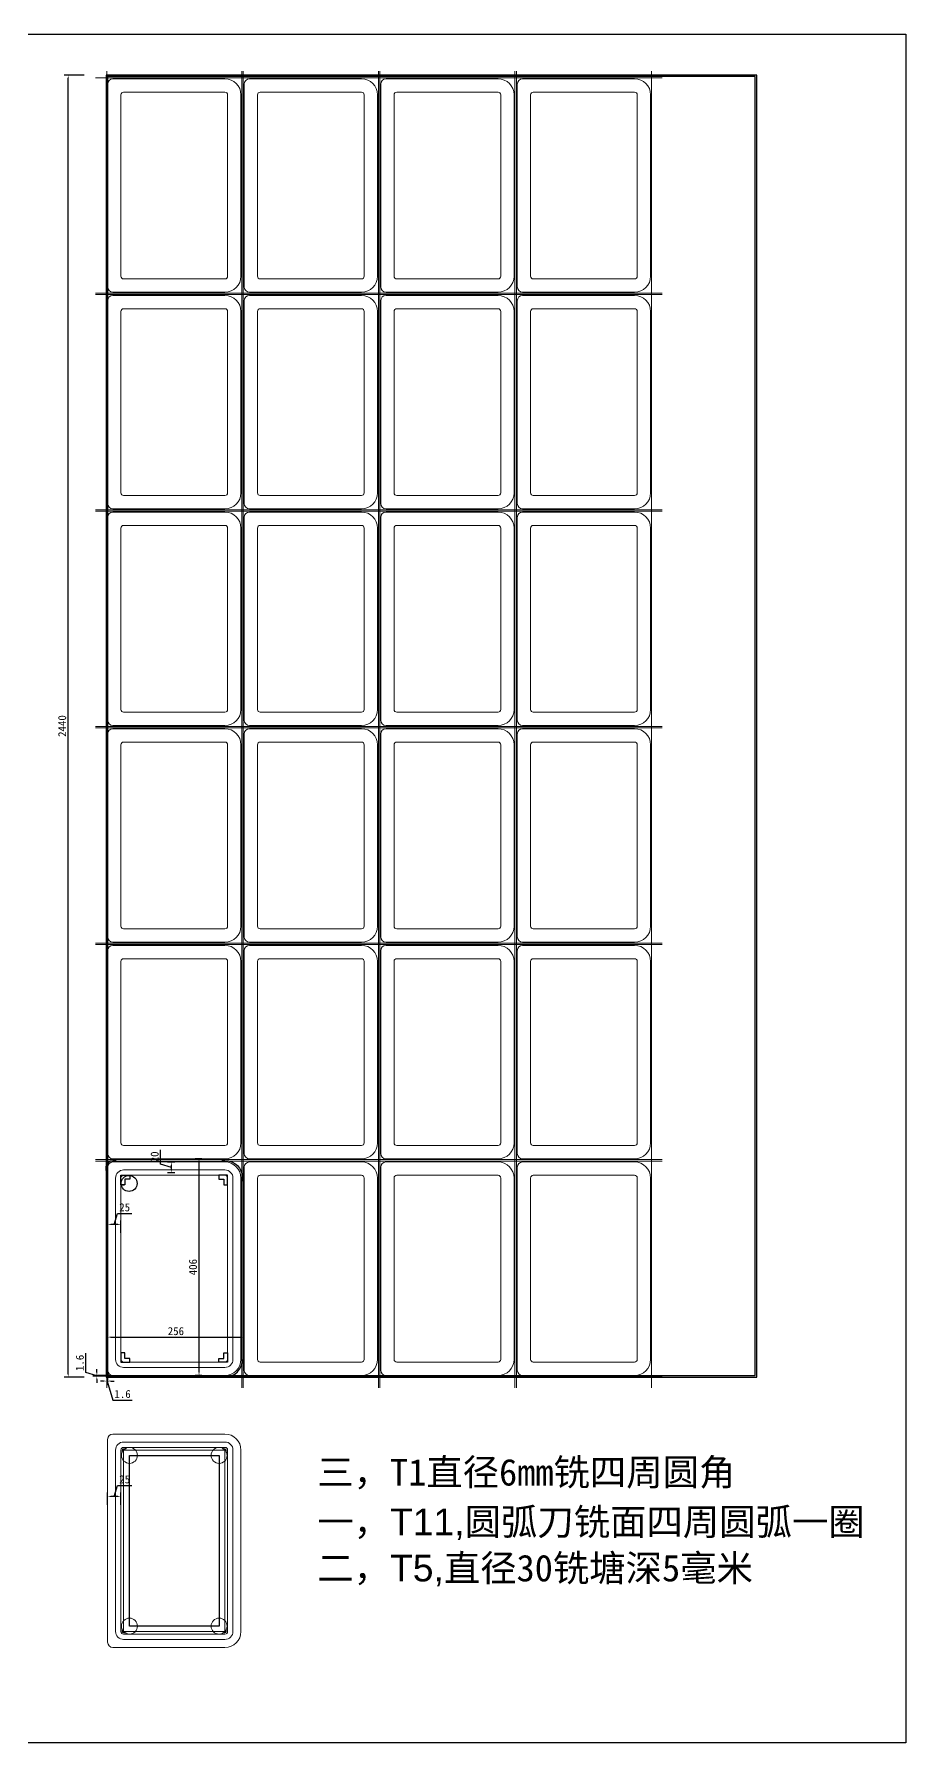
# Model space of a CAD drawing. Header units: millimetres. Extents: x 8271 to 20683, y -3281 to -79.
# Drawn here: x 19049 to 20683, y -3281 to -79 of the extents above; entities that cross this region are included whole.
import ezdxf

# ---------------------------------------------------------------- set-up
doc = ezdxf.new("R2010")
doc.units = ezdxf.units.MM
doc.layers.add('0-文字', color=2, linetype='Continuous')
doc.layers.add('0-标注', color=7, linetype='Continuous')
doc.layers.add('底板框实线', color=7, linetype='Continuous', lineweight=20)
doc.layers.add('木榫实线', color=4, linetype='Continuous', lineweight=15)
doc.styles.add('ROMANS', font='NSimSun.ttf')
doc.styles.get("Standard").update_dxf_attribs({"font": 'arial.ttf'})
doc.dimstyles.new('DIM 6', dxfattribs={"dimscale": 6, "dimtxt": 2.5, "dimasz": 1, "dimexe": 1.25, "dimexo": 0.625, "dimtad": 1, "dimdsep": 46, "dimtxsty": 'ROMANS', "dimcen": 0, "dimclrt": 7, "dimadec": 0, "dimazin": 0, "dimtfac": 1, "dimtofl": 0, "dimtmove": 1, "dimatfit": 3, "dimfxl": 5, "dimfxlon": 1, "dimarcsym": 0})

# ---------------------------------------------------------------- blocks, each defined once
blk = doc.blocks.new('*D42')
at = {"layer": '0-标注', "color": 0, "lineweight": -2, "transparency": 16777216}
for p, q in [((19363.2, -2186.3), (19350.5, -2186.3)), ((19358, -2586.3), (19358, -2192.3)), ((19363.2, -2592.3), (19350.5, -2592.3))]:
    blk.add_line(p, q, dxfattribs=at)
at = {"layer": '0-标注', "color": 0, "transparency": 16777216}
for points in [[(19357, -2192.3), (19359, -2192.3), (19358, -2186.3)], [(19357, -2586.3), (19359, -2586.3), (19358, -2592.3)]]:
    blk.add_solid(points, dxfattribs=at)
at = {"layer": 'Defpoints', "color": 0, "transparency": 16777216}
for p in [(19358, -2186.3), (19366.9, -2186.3), (19366.9, -2592.3)]:
    blk.add_point(p, dxfattribs=at)
at = {"layer": '0-标注', "color": 7, "transparency": 16777216, "insert": (19346.7, -2389.3), "char_height": 15, "attachment_point": 5, "rotation": 90, "style": 'ROMANS'}
blk.add_mtext('406', dxfattribs=at)
blk = doc.blocks.new('*D41')
at = {"layer": '0-标注', "color": 0, "lineweight": -2, "transparency": 16777216}
for p, q in [((19186.6, -2543.7), (19186.6, -2513)), ((19192.6, -2520.5), (19436.6, -2520.5)), ((19442.6, -2543.7), (19442.6, -2513))]:
    blk.add_line(p, q, dxfattribs=at)
at = {"layer": '0-标注', "color": 0, "transparency": 16777216}
for points in [[(19192.6, -2519.5), (19192.6, -2521.5), (19186.6, -2520.5)], [(19436.6, -2519.5), (19436.6, -2521.5), (19442.6, -2520.5)]]:
    blk.add_solid(points, dxfattribs=at)
at = {"layer": 'Defpoints', "color": 0, "transparency": 16777216}
for p in [(19442.6, -2520.5), (19186.6, -2547.4), (19442.6, -2547.4)]:
    blk.add_point(p, dxfattribs=at)
at = {"layer": '0-标注', "color": 7, "transparency": 16777216, "insert": (19314.6, -2509.3), "char_height": 15, "attachment_point": 5, "style": 'ROMANS'}
blk.add_mtext('256', dxfattribs=at)
blk = doc.blocks.new('*D40')
at = {"layer": '0-标注', "color": 0, "lineweight": -2, "transparency": 16777216}
for p, q in [((19145.7, -2586.9), (19145.7, -2550.7)), ((19166.4, -2593.1), (19145.7, -2586.9)), ((19182.9, -2592.3), (19158.9, -2592.3)), ((19166.4, -2586.3), (19166.4, -2580.3)), ((19166.4, -2592.3), (19166.4, -2593.9)), ((19179.3, -2593.9), (19158.9, -2593.9)), ((19166.4, -2599.9), (19166.4, -2605.9))]:
    blk.add_line(p, q, dxfattribs=at)
at = {"layer": '0-标注', "color": 0, "transparency": 16777216}
for points in [[(19165.4, -2586.3), (19167.4, -2586.3), (19166.4, -2592.3)], [(19165.4, -2599.9), (19167.4, -2599.9), (19166.4, -2593.9)]]:
    blk.add_solid(points, dxfattribs=at)
at = {"layer": 'Defpoints', "color": 0, "transparency": 16777216}
for p in [(19186.6, -2592.3), (19166.4, -2593.9), (19183, -2593.9)]:
    blk.add_point(p, dxfattribs=at)
at = {"layer": '0-标注', "color": 7, "transparency": 16777216, "insert": (19134.5, -2568.8), "char_height": 15, "attachment_point": 5, "rotation": 90, "style": 'ROMANS'}
blk.add_mtext('1.6', dxfattribs=at)
blk = doc.blocks.new('*D39')
at = {"layer": '0-标注', "color": 0, "lineweight": -2, "transparency": 16777216}
for p, q in [((19179, -2602.8), (19173, -2602.8)), ((19185, -2596), (19185, -2610.3)), ((19186.6, -2602.8), (19185, -2602.8)), ((19185.8, -2602.8), (19196.5, -2638.4)), ((19186.6, -2596), (19186.6, -2610.3)), ((19192.6, -2602.8), (19198.6, -2602.8)), ((19196.5, -2638.4), (19232.7, -2638.4))]:
    blk.add_line(p, q, dxfattribs=at)
at = {"layer": '0-标注', "color": 0, "transparency": 16777216}
for points in [[(19179, -2601.8), (19179, -2603.8), (19185, -2602.8)], [(19192.6, -2601.8), (19192.6, -2603.8), (19186.6, -2602.8)]]:
    blk.add_solid(points, dxfattribs=at)
at = {"layer": 'Defpoints', "color": 0, "transparency": 16777216}
for p in [(19185, -2592.3), (19186.6, -2592.3), (19185, -2602.8)]:
    blk.add_point(p, dxfattribs=at)
at = {"layer": '0-标注', "color": 7, "transparency": 16777216, "insert": (19214.6, -2627.2), "char_height": 15, "attachment_point": 5, "style": 'ROMANS'}
blk.add_mtext('1.6', dxfattribs=at)
blk = doc.blocks.new('*D38')
at = {"layer": '0-标注', "color": 0, "lineweight": -2, "transparency": 16777216}
for p, q in [((19142.7, -155.3), (19105.2, -155.3)), ((19112.7, -2589.3), (19112.7, -161.3)), ((19142.7, -2595.3), (19105.2, -2595.3))]:
    blk.add_line(p, q, dxfattribs=at)
at = {"layer": '0-标注', "color": 0, "transparency": 16777216}
for points in [[(19111.7, -161.3), (19113.7, -161.3), (19112.7, -155.3)], [(19111.7, -2589.3), (19113.7, -2589.3), (19112.7, -2595.3)]]:
    blk.add_solid(points, dxfattribs=at)
at = {"layer": 'Defpoints', "color": 0, "transparency": 16777216}
for p in [(19112.7, -155.3), (19183.6, -155.3), (19183.6, -2595.3)]:
    blk.add_point(p, dxfattribs=at)
at = {"layer": '0-标注', "color": 7, "transparency": 16777216, "insert": (19101.5, -1375.3), "char_height": 15, "attachment_point": 5, "rotation": 90, "style": 'ROMANS'}
blk.add_mtext('2440', dxfattribs=at)
blk = doc.blocks.new('*D37')
at = {"layer": '0-标注', "color": 0, "lineweight": -2, "transparency": 16777216}
for p, q in [((19186.6, -2834.9), (19186.6, -2811.5)), ((19199.1, -2819), (19205.3, -2798.4)), ((19205.3, -2798.4), (19231.8, -2798.4)), ((19211.6, -2834.9), (19211.6, -2811.5)), ((19205.6, -2819), (19192.6, -2819))]:
    blk.add_line(p, q, dxfattribs=at)
at = {"layer": '0-标注', "color": 0, "transparency": 16777216}
for points in [[(19192.6, -2818), (19192.6, -2820), (19186.6, -2819)], [(19205.6, -2818), (19205.6, -2820), (19211.6, -2819)]]:
    blk.add_solid(points, dxfattribs=at)
at = {"layer": 'Defpoints', "color": 0, "transparency": 16777216}
for p in [(19186.6, -2819), (19186.6, -2838.6), (19211.6, -2838.6)]:
    blk.add_point(p, dxfattribs=at)
at = {"layer": '0-标注', "color": 7, "transparency": 16777216, "insert": (19218.6, -2787.1), "char_height": 15, "attachment_point": 5, "style": 'ROMANS'}
blk.add_mtext('25', dxfattribs=at)
blk = doc.blocks.new('*D36')
at = {"layer": '0-标注', "color": 0, "lineweight": -2, "transparency": 16777216}
for p, q in [((19186.6, -2325.1), (19186.6, -2301.7)), ((19199.1, -2309.2), (19205.3, -2288.6)), ((19205.3, -2288.6), (19231.8, -2288.6)), ((19211.6, -2325.1), (19211.6, -2301.7)), ((19205.6, -2309.2), (19192.6, -2309.2))]:
    blk.add_line(p, q, dxfattribs=at)
at = {"layer": '0-标注', "color": 0, "transparency": 16777216}
for points in [[(19192.6, -2308.2), (19192.6, -2310.2), (19186.6, -2309.2)], [(19205.6, -2308.2), (19205.6, -2310.2), (19211.6, -2309.2)]]:
    blk.add_solid(points, dxfattribs=at)
at = {"layer": 'Defpoints', "color": 0, "transparency": 16777216}
for p in [(19186.6, -2309.2), (19186.6, -2328.8), (19211.6, -2328.8)]:
    blk.add_point(p, dxfattribs=at)
at = {"layer": '0-标注', "color": 7, "transparency": 16777216, "insert": (19218.6, -2277.3), "char_height": 15, "attachment_point": 5, "style": 'ROMANS'}
blk.add_mtext('25', dxfattribs=at)
blk = doc.blocks.new('*D35')
at = {"layer": '0-标注', "color": 0, "lineweight": -2, "transparency": 16777216}
for p, q in [((19286, -2196.1), (19286, -2169.3)), ((19306.6, -2202.3), (19286, -2196.1)), ((19312.7, -2192.3), (19299.1, -2192.3)), ((19306.6, -2206.3), (19306.6, -2198.3)), ((19312.7, -2212.3), (19299.1, -2212.3))]:
    blk.add_line(p, q, dxfattribs=at)
at = {"layer": '0-标注', "color": 0, "transparency": 16777216}
for points in [[(19305.6, -2198.3), (19307.6, -2198.3), (19306.6, -2192.3)], [(19305.6, -2206.3), (19307.6, -2206.3), (19306.6, -2212.3)]]:
    blk.add_solid(points, dxfattribs=at)
at = {"layer": 'Defpoints', "color": 0, "transparency": 16777216}
for p in [(19306.6, -2192.3), (19316.5, -2192.3), (19316.5, -2212.3)]:
    blk.add_point(p, dxfattribs=at)
at = {"layer": '0-标注', "color": 7, "transparency": 16777216, "insert": (19274.8, -2182.7), "char_height": 15, "attachment_point": 5, "rotation": 90, "style": 'ROMANS'}
blk.add_mtext('20', dxfattribs=at)

msp = doc.modelspace()

# ---------------------------------------------------------------- linework, layer by layer
at = {"layer": '0-标注', "color": 4}
for p, q in [((19211.612, -2234.822), (19217.612, -2234.822)), ((19218.612, -2224.267), (19218.612, -2234.822)), ((19228.377, -2224.267), (19218.612, -2224.267)), ((19228.377, -2217.267), (19228.377, -2223.267)), ((19394.846, -2224.267), (19404.612, -2224.267)), ((19404.612, -2224.267), (19404.612, -2234.822)), ((19439.612, -2222.267), (19439.612, -2228.267)), ((19218.612, -2560.267), (19218.612, -2549.713)), ((19228.377, -2560.267), (19218.612, -2560.267)), ((19228.377, -2567.267), (19228.377, -2561.267)), ((19394.846, -2560.267), (19404.612, -2560.267)), ((19404.612, -2560.267), (19404.612, -2549.713))]:
    msp.add_line(p, q, dxfattribs=at)
msp.add_lwpolyline([(17414.627, -78.657), (20683.13, -78.657), (20683.13, -3280.79), (17414.627, -3280.79)], close=True, dxfattribs=at)
at = {"layer": '0-标注'}
for points in [[(19183.612, -2595.267), (20403.612, -2595.267), (20403.612, -155.267), (19183.612, -155.267)], [(19186.612, -2592.267), (20400.612, -2592.267), (20400.612, -158.267), (19186.612, -158.267)], [(19227.585, -2742.031), (19395.638, -2742.031), (19395.638, -3062.114), (19227.585, -3062.114)]]:
    msp.add_lwpolyline(points, close=True, dxfattribs=at)
at = {"layer": '0-标注', "color": 3}
for points in [[(19183.612, -2208.267), (19183.612, -2202.267, -0.41421356), (19196.612, -2189.267), (19202.612, -2189.267)], [(19400.612, -2189.267), (19406.612, -2189.267, -0.41421356), (19439.612, -2222.267)], [(19183.612, -2576.267), (19183.612, -2582.267, 0.41421356), (19196.612, -2595.267), (19202.612, -2595.267)], [(19400.612, -2595.267), (19406.612, -2595.267, 0.41421356), (19439.612, -2562.267)]]:
    msp.add_lwpolyline(points, format="xyb", dxfattribs=at)
at = {"layer": '0-标注', "color": 4}
for points in [[(19218.612, -2234.822), (19211.612, -2234.822), (19211.612, -2217.267), (19228.377, -2217.267), (19228.377, -2224.267)], [(19404.612, -2234.822), (19411.612, -2234.822), (19411.612, -2217.267), (19394.846, -2217.267), (19394.846, -2224.267)], [(19218.612, -2549.713), (19211.612, -2549.713), (19211.612, -2567.267), (19228.377, -2567.267), (19228.377, -2560.267)], [(19404.612, -2549.713), (19411.612, -2549.713), (19411.612, -2567.267), (19394.846, -2567.267), (19394.846, -2560.267)]]:
    msp.add_lwpolyline(points, dxfattribs=at)
at = {"layer": '0-标注'}
msp.add_circle((19226.781, -2232.439), 15, dxfattribs=at)
at = {"layer": '底板框实线', "color": 1}
for p, q in [((19185.012, -2615.267), (19185.012, -147.695)), ((19438.212, -2615.267), (19438.212, -147.695)), ((19441.012, -2615.267), (19441.012, -147.695)), ((19694.212, -2615.267), (19694.212, -147.695)), ((19697.012, -2615.267), (19697.012, -147.695)), ((19950.212, -2615.267), (19950.212, -147.695)), ((19953.012, -2615.267), (19953.012, -147.695)), ((20206.212, -2615.267), (20206.212, -147.695)), ((20226.212, -160.667), (19163.612, -160.667)), ((20226.212, -563.867), (19163.612, -563.867)), ((20226.212, -566.667), (19163.612, -566.667)), ((20226.212, -969.867), (19163.612, -969.867)), ((20226.212, -972.667), (19163.612, -972.667)), ((20226.212, -1375.867), (19163.612, -1375.867)), ((20226.212, -1378.667), (19163.612, -1378.667)), ((20226.212, -1781.867), (19163.612, -1781.867)), ((20226.212, -1784.667), (19163.612, -1784.667)), ((20226.212, -2187.867), (19163.612, -2187.867)), ((20226.212, -2190.667), (19163.612, -2190.667)), ((20226.212, -2593.867), (19163.612, -2593.867))]:
    msp.add_line(p, q, dxfattribs=at)
at = {"layer": '木榫实线', "color": 3}
for p, q in [((19211.612, -2562.267), (19211.612, -2222.267)), ((19216.612, -2217.267), (19406.612, -2217.267)), ((19411.612, -2222.267), (19411.612, -2562.267)), ((19406.612, -2567.267), (19216.612, -2567.267)), ((19214.112, -2732.072), (19214.112, -2736.988)), ((19216.612, -2727.072), (19406.612, -2727.072)), ((19216.612, -2729.572), (19221.31, -2729.572)), ((19406.612, -2729.572), (19401.914, -2729.572)), ((19409.112, -2732.072), (19409.112, -2736.988)), ((19411.612, -2732.072), (19411.612, -3072.072)), ((19214.112, -3072.072), (19214.112, -3067.157)), ((19409.112, -3072.072), (19409.112, -3067.157)), ((19216.612, -3074.572), (19221.31, -3074.572)), ((19406.612, -3074.572), (19401.914, -3074.572))]:
    msp.add_line(p, q, dxfattribs=at)
at = {"layer": '木榫实线', "color": 1}
for p, q in [((19211.612, -3072.072), (19211.612, -2732.072)), ((19406.612, -3077.072), (19216.612, -3077.072))]:
    msp.add_line(p, q, dxfattribs=at)
at = {"layer": '木榫实线'}
for points in [[(19186.612, -552.267), (19186.612, -172.267, -0.41421356), (19196.612, -162.267), (19406.612, -162.267, -0.41421356), (19436.612, -192.267), (19436.612, -532.267, -0.41421356), (19406.612, -562.267), (19196.612, -562.267, -0.41421356)], [(19442.612, -552.267), (19442.612, -172.267, -0.41421356), (19452.612, -162.267), (19662.612, -162.267, -0.41421356), (19692.612, -192.267), (19692.612, -532.267, -0.41421356), (19662.612, -562.267), (19452.612, -562.267, -0.41421356)], [(19698.612, -552.267), (19698.612, -172.267, -0.41421356), (19708.612, -162.267), (19918.612, -162.267, -0.41421356), (19948.612, -192.267), (19948.612, -532.267, -0.41421356), (19918.612, -562.267), (19708.612, -562.267, -0.41421356)], [(19954.612, -552.267), (19954.612, -172.267, -0.41421356), (19964.612, -162.267), (20174.612, -162.267, -0.41421356), (20204.612, -192.267), (20204.612, -532.267, -0.41421356), (20174.612, -562.267), (19964.612, -562.267, -0.41421356)], [(19186.612, -958.267), (19186.612, -578.267, -0.41421356), (19196.612, -568.267), (19406.612, -568.267, -0.41421356), (19436.612, -598.267), (19436.612, -938.267, -0.41421356), (19406.612, -968.267), (19196.612, -968.267, -0.41421356)], [(19442.612, -958.267), (19442.612, -578.267, -0.41421356), (19452.612, -568.267), (19662.612, -568.267, -0.41421356), (19692.612, -598.267), (19692.612, -938.267, -0.41421356), (19662.612, -968.267), (19452.612, -968.267, -0.41421356)], [(19698.612, -958.267), (19698.612, -578.267, -0.41421356), (19708.612, -568.267), (19918.612, -568.267, -0.41421356), (19948.612, -598.267), (19948.612, -938.267, -0.41421356), (19918.612, -968.267), (19708.612, -968.267, -0.41421356)], [(19954.612, -958.267), (19954.612, -578.267, -0.41421356), (19964.612, -568.267), (20174.612, -568.267, -0.41421356), (20204.612, -598.267), (20204.612, -938.267, -0.41421356), (20174.612, -968.267), (19964.612, -968.267, -0.41421356)], [(19186.612, -1364.267), (19186.612, -984.267, -0.41421356), (19196.612, -974.267), (19406.612, -974.267, -0.41421356), (19436.612, -1004.267), (19436.612, -1344.267, -0.41421356), (19406.612, -1374.267), (19196.612, -1374.267, -0.41421356)], [(19442.612, -1364.267), (19442.612, -984.267, -0.41421356), (19452.612, -974.267), (19662.612, -974.267, -0.41421356), (19692.612, -1004.267), (19692.612, -1344.267, -0.41421356), (19662.612, -1374.267), (19452.612, -1374.267, -0.41421356)], [(19698.612, -1364.267), (19698.612, -984.267, -0.41421356), (19708.612, -974.267), (19918.612, -974.267, -0.41421356), (19948.612, -1004.267), (19948.612, -1344.267, -0.41421356), (19918.612, -1374.267), (19708.612, -1374.267, -0.41421356)], [(19954.612, -1364.267), (19954.612, -984.267, -0.41421356), (19964.612, -974.267), (20174.612, -974.267, -0.41421356), (20204.612, -1004.267), (20204.612, -1344.267, -0.41421356), (20174.612, -1374.267), (19964.612, -1374.267, -0.41421356)], [(19186.612, -1770.267), (19186.612, -1390.267, -0.41421356), (19196.612, -1380.267), (19406.612, -1380.267, -0.41421356), (19436.612, -1410.267), (19436.612, -1750.267, -0.41421356), (19406.612, -1780.267), (19196.612, -1780.267, -0.41421356)], [(19442.612, -1770.267), (19442.612, -1390.267, -0.41421356), (19452.612, -1380.267), (19662.612, -1380.267, -0.41421356), (19692.612, -1410.267), (19692.612, -1750.267, -0.41421356), (19662.612, -1780.267), (19452.612, -1780.267, -0.41421356)], [(19698.612, -1770.267), (19698.612, -1390.267, -0.41421356), (19708.612, -1380.267), (19918.612, -1380.267, -0.41421356), (19948.612, -1410.267), (19948.612, -1750.267, -0.41421356), (19918.612, -1780.267), (19708.612, -1780.267, -0.41421356)], [(19954.612, -1770.267), (19954.612, -1390.267, -0.41421356), (19964.612, -1380.267), (20174.612, -1380.267, -0.41421356), (20204.612, -1410.267), (20204.612, -1750.267, -0.41421356), (20174.612, -1780.267), (19964.612, -1780.267, -0.41421356)], [(19186.612, -2176.267), (19186.612, -1796.267, -0.41421356), (19196.612, -1786.267), (19406.612, -1786.267, -0.41421356), (19436.612, -1816.267), (19436.612, -2156.267, -0.41421356), (19406.612, -2186.267), (19196.612, -2186.267, -0.41421356)], [(19442.612, -2176.267), (19442.612, -1796.267, -0.41421356), (19452.612, -1786.267), (19662.612, -1786.267, -0.41421356), (19692.612, -1816.267), (19692.612, -2156.267, -0.41421356), (19662.612, -2186.267), (19452.612, -2186.267, -0.41421356)], [(19698.612, -2176.267), (19698.612, -1796.267, -0.41421356), (19708.612, -1786.267), (19918.612, -1786.267, -0.41421356), (19948.612, -1816.267), (19948.612, -2156.267, -0.41421356), (19918.612, -2186.267), (19708.612, -2186.267, -0.41421356)], [(19954.612, -2176.267), (19954.612, -1796.267, -0.41421356), (19964.612, -1786.267), (20174.612, -1786.267, -0.41421356), (20204.612, -1816.267), (20204.612, -2156.267, -0.41421356), (20174.612, -2186.267), (19964.612, -2186.267, -0.41421356)], [(19186.612, -2582.267), (19186.612, -2202.267, -0.41421356), (19196.612, -2192.267), (19406.612, -2192.267, -0.41421356), (19436.612, -2222.267), (19436.612, -2562.267, -0.41421356), (19406.612, -2592.267), (19196.612, -2592.267, -0.41421356)], [(19421.612, -2222.267), (19421.612, -2562.267, -0.41421356), (19406.612, -2577.267), (19216.612, -2577.267, -0.41421356), (19201.612, -2562.267), (19201.612, -2222.267, -0.41421356), (19216.612, -2207.267), (19406.612, -2207.267, -0.41421356)], [(19442.612, -2582.267), (19442.612, -2202.267, -0.41421356), (19452.612, -2192.267), (19662.612, -2192.267, -0.41421356), (19692.612, -2222.267), (19692.612, -2562.267, -0.41421356), (19662.612, -2592.267), (19452.612, -2592.267, -0.41421356)], [(19698.612, -2582.267), (19698.612, -2202.267, -0.41421356), (19708.612, -2192.267), (19918.612, -2192.267, -0.41421356), (19948.612, -2222.267), (19948.612, -2562.267, -0.41421356), (19918.612, -2592.267), (19708.612, -2592.267, -0.41421356)], [(19954.612, -2582.267), (19954.612, -2202.267, -0.41421356), (19964.612, -2192.267), (20174.612, -2192.267, -0.41421356), (20204.612, -2222.267), (20204.612, -2562.267, -0.41421356), (20174.612, -2592.267), (19964.612, -2592.267, -0.41421356)], [(19186.612, -3092.072), (19186.612, -2712.072, -0.41421356), (19196.612, -2702.072), (19406.612, -2702.072, -0.41421356), (19436.612, -2732.072), (19436.612, -3072.072, -0.41421356), (19406.612, -3102.072), (19196.612, -3102.072, -0.41421356)], [(19421.612, -2732.072), (19421.612, -3072.072, -0.41421356), (19406.612, -3087.072), (19216.612, -3087.072, -0.41421356), (19201.612, -3072.072), (19201.612, -2732.072, -0.41421356), (19216.612, -2717.072), (19406.612, -2717.072, -0.41421356)]]:
    msp.add_lwpolyline(points, format="xyb", close=True, dxfattribs=at)
at = {"layer": '木榫实线', "color": 3}
for points in [[(19411.612, -192.267), (19411.612, -532.267, -0.41421356), (19406.612, -537.267), (19216.612, -537.267, -0.41421356), (19211.612, -532.267), (19211.612, -192.267, -0.41421356), (19216.612, -187.267), (19406.612, -187.267, -0.41421356)], [(19667.612, -192.267), (19667.612, -532.267, -0.41421356), (19662.612, -537.267), (19472.612, -537.267, -0.41421356), (19467.612, -532.267), (19467.612, -192.267, -0.41421356), (19472.612, -187.267), (19662.612, -187.267, -0.41421356)], [(19923.612, -192.267), (19923.612, -532.267, -0.41421356), (19918.612, -537.267), (19728.612, -537.267, -0.41421356), (19723.612, -532.267), (19723.612, -192.267, -0.41421356), (19728.612, -187.267), (19918.612, -187.267, -0.41421356)], [(20179.612, -192.267), (20179.612, -532.267, -0.41421356), (20174.612, -537.267), (19984.612, -537.267, -0.41421356), (19979.612, -532.267), (19979.612, -192.267, -0.41421356), (19984.612, -187.267), (20174.612, -187.267, -0.41421356)], [(19411.612, -598.267), (19411.612, -938.267, -0.41421356), (19406.612, -943.267), (19216.612, -943.267, -0.41421356), (19211.612, -938.267), (19211.612, -598.267, -0.41421356), (19216.612, -593.267), (19406.612, -593.267, -0.41421356)], [(19667.612, -598.267), (19667.612, -938.267, -0.41421356), (19662.612, -943.267), (19472.612, -943.267, -0.41421356), (19467.612, -938.267), (19467.612, -598.267, -0.41421356), (19472.612, -593.267), (19662.612, -593.267, -0.41421356)], [(19923.612, -598.267), (19923.612, -938.267, -0.41421356), (19918.612, -943.267), (19728.612, -943.267, -0.41421356), (19723.612, -938.267), (19723.612, -598.267, -0.41421356), (19728.612, -593.267), (19918.612, -593.267, -0.41421356)], [(20179.612, -598.267), (20179.612, -938.267, -0.41421356), (20174.612, -943.267), (19984.612, -943.267, -0.41421356), (19979.612, -938.267), (19979.612, -598.267, -0.41421356), (19984.612, -593.267), (20174.612, -593.267, -0.41421356)], [(19411.612, -1004.267), (19411.612, -1344.267, -0.41421356), (19406.612, -1349.267), (19216.612, -1349.267, -0.41421356), (19211.612, -1344.267), (19211.612, -1004.267, -0.41421356), (19216.612, -999.267), (19406.612, -999.267, -0.41421356)], [(19667.612, -1004.267), (19667.612, -1344.267, -0.41421356), (19662.612, -1349.267), (19472.612, -1349.267, -0.41421356), (19467.612, -1344.267), (19467.612, -1004.267, -0.41421356), (19472.612, -999.267), (19662.612, -999.267, -0.41421356)], [(19923.612, -1004.267), (19923.612, -1344.267, -0.41421356), (19918.612, -1349.267), (19728.612, -1349.267, -0.41421356), (19723.612, -1344.267), (19723.612, -1004.267, -0.41421356), (19728.612, -999.267), (19918.612, -999.267, -0.41421356)], [(20179.612, -1004.267), (20179.612, -1344.267, -0.41421356), (20174.612, -1349.267), (19984.612, -1349.267, -0.41421356), (19979.612, -1344.267), (19979.612, -1004.267, -0.41421356), (19984.612, -999.267), (20174.612, -999.267, -0.41421356)], [(19411.612, -1410.267), (19411.612, -1750.267, -0.41421356), (19406.612, -1755.267), (19216.612, -1755.267, -0.41421356), (19211.612, -1750.267), (19211.612, -1410.267, -0.41421356), (19216.612, -1405.267), (19406.612, -1405.267, -0.41421356)], [(19667.612, -1410.267), (19667.612, -1750.267, -0.41421356), (19662.612, -1755.267), (19472.612, -1755.267, -0.41421356), (19467.612, -1750.267), (19467.612, -1410.267, -0.41421356), (19472.612, -1405.267), (19662.612, -1405.267, -0.41421356)], [(19923.612, -1410.267), (19923.612, -1750.267, -0.41421356), (19918.612, -1755.267), (19728.612, -1755.267, -0.41421356), (19723.612, -1750.267), (19723.612, -1410.267, -0.41421356), (19728.612, -1405.267), (19918.612, -1405.267, -0.41421356)], [(20179.612, -1410.267), (20179.612, -1750.267, -0.41421356), (20174.612, -1755.267), (19984.612, -1755.267, -0.41421356), (19979.612, -1750.267), (19979.612, -1410.267, -0.41421356), (19984.612, -1405.267), (20174.612, -1405.267, -0.41421356)], [(19411.612, -1816.267), (19411.612, -2156.267, -0.41421356), (19406.612, -2161.267), (19216.612, -2161.267, -0.41421356), (19211.612, -2156.267), (19211.612, -1816.267, -0.41421356), (19216.612, -1811.267), (19406.612, -1811.267, -0.41421356)], [(19667.612, -1816.267), (19667.612, -2156.267, -0.41421356), (19662.612, -2161.267), (19472.612, -2161.267, -0.41421356), (19467.612, -2156.267), (19467.612, -1816.267, -0.41421356), (19472.612, -1811.267), (19662.612, -1811.267, -0.41421356)], [(19923.612, -1816.267), (19923.612, -2156.267, -0.41421356), (19918.612, -2161.267), (19728.612, -2161.267, -0.41421356), (19723.612, -2156.267), (19723.612, -1816.267, -0.41421356), (19728.612, -1811.267), (19918.612, -1811.267, -0.41421356)], [(20179.612, -1816.267), (20179.612, -2156.267, -0.41421356), (20174.612, -2161.267), (19984.612, -2161.267, -0.41421356), (19979.612, -2156.267), (19979.612, -1816.267, -0.41421356), (19984.612, -1811.267), (20174.612, -1811.267, -0.41421356)], [(19667.612, -2222.267), (19667.612, -2562.267, -0.41421356), (19662.612, -2567.267), (19472.612, -2567.267, -0.41421356), (19467.612, -2562.267), (19467.612, -2222.267, -0.41421356), (19472.612, -2217.267), (19662.612, -2217.267, -0.41421356)], [(19923.612, -2222.267), (19923.612, -2562.267, -0.41421356), (19918.612, -2567.267), (19728.612, -2567.267, -0.41421356), (19723.612, -2562.267), (19723.612, -2222.267, -0.41421356), (19728.612, -2217.267), (19918.612, -2217.267, -0.41421356)], [(20179.612, -2222.267), (20179.612, -2562.267, -0.41421356), (20174.612, -2567.267), (19984.612, -2567.267, -0.41421356), (19979.612, -2562.267), (19979.612, -2222.267, -0.41421356), (19984.612, -2217.267), (20174.612, -2217.267, -0.41421356)]]:
    msp.add_lwpolyline(points, format="xyb", close=True, dxfattribs=at)
msp.add_lwpolyline([(19406.612, -2732.072), (19406.612, -3072.072), (19216.612, -3072.072), (19216.612, -2732.072)], close=True, dxfattribs=at)
for centre in [(19227.585, -2742.031), (19395.638, -2742.031), (19227.585, -3062.114), (19395.638, -3062.114)]:
    msp.add_circle(centre, 15, dxfattribs=at)
for centre, radius, start, end in [((19216.612, -2222.267), 5, 90, 180), ((19406.612, -2222.267), 5, 0, 90), ((19216.612, -2562.267), 5, 180, 270), ((19406.612, -2562.267), 5, 270, 0), ((19216.612, -2732.072), 2.5, 90, 180), ((19406.612, -2732.072), 5, 0, 90), ((19406.612, -2732.072), 2.5, 0, 90), ((19216.612, -3072.072), 2.5, 180, 270), ((19406.612, -3072.072), 2.5, 270, 0)]:
    msp.add_arc(centre, radius, start, end, dxfattribs=at)
at = {"layer": '木榫实线', "color": 1}
for centre, start, end in [((19216.612, -2732.072), 90, 180), ((19216.612, -3072.072), 180, 270), ((19406.612, -3072.072), 270, 0)]:
    msp.add_arc(centre, 5, start, end, dxfattribs=at)

# ---------------------------------------------------------------- texts
at = {"layer": '0-文字', "char_height": 50, "width": 1645.4558, "attachment_point": 1}
for s, insert in [('{\\fSimSun|b0|i0|c134|p2;三，T1直径6mm铣四周圆角}', (19579.666, -2748.626)), ('{\\fSimSun|b0|i0|c134|p2;一，}T11,{\\fSimSun|b0|i0|c134|p2;圆弧刀铣面四周圆弧一圈}', (19579.666, -2841.659)), ('{\\fSimSun|b0|i0|c134|p2;二，}T5,{\\fSimSun|b0|i0|c134|p2;直径30铣塘深5毫米}', (19579.666, -2928.244))]:
    msp.add_mtext(s, dxfattribs=dict(at, insert=insert))

# ---------------------------------------------------------------- dimensions: what is measured, and where the dimension line sits
at = {"layer": '0-标注', "color": 4}
for base, p1, p2, picture, middle in [((19112.743, -155.267), (19183.612, -2595.267), (19183.612, -155.267), '*D38', (19101.493, -1375.267)), ((19357.978, -2186.267), (19366.906, -2592.267), (19366.906, -2186.267), '*D42', (19346.728, -2389.267)), ((19166.37, -2593.867), (19186.612, -2592.267), (19183.008, -2593.867), '*D40', (19134.495, -2583.13))]:
    dim = msp.add_linear_dim(base=base, p1=p1, p2=p2, angle=90, dimstyle='DIM 6', dxfattribs=at)
    dim.commit()
    dim.dimension.update_dxf_attribs({"geometry": picture, "text_midpoint": middle})
at = {"layer": '0-标注'}
dim = msp.add_linear_dim(base=(19306.641, -2192.267), p1=(19316.475, -2212.267), p2=(19316.475, -2192.267), angle=90, dimstyle='DIM 6', dxfattribs=at)
dim.commit()
dim.dimension.update_dxf_attribs({"geometry": '*D35', "text_midpoint": (19274.766, -2192.33)})
for base, p1, p2, picture, middle in [((19186.612, -2309.186), (19211.612, -2328.829), (19186.612, -2328.829), '*D36', (19209.049, -2277.311)), ((19186.612, -2818.991), (19211.612, -2838.634), (19186.612, -2838.634), '*D37', (19209.049, -2787.116))]:
    dim = msp.add_linear_dim(base=base, p1=p1, p2=p2, dimstyle='DIM 6', dxfattribs=at)
    dim.commit()
    dim.dimension.update_dxf_attribs({"geometry": picture, "text_midpoint": middle})
at = {"layer": '0-标注', "color": 4}
for base, p1, p2, picture, middle in [((19442.612, -2520.541), (19186.612, -2547.4), (19442.612, -2547.4), '*D41', (19314.612, -2509.291)), ((19185.012, -2602.783), (19186.612, -2592.267), (19185.012, -2592.267), '*D39', (19200.249, -2627.158))]:
    dim = msp.add_linear_dim(base=base, p1=p1, p2=p2, dimstyle='DIM 6', dxfattribs=at)
    dim.commit()
    dim.dimension.update_dxf_attribs({"geometry": picture, "text_midpoint": middle})

doc.saveas('drawing.dxf')
